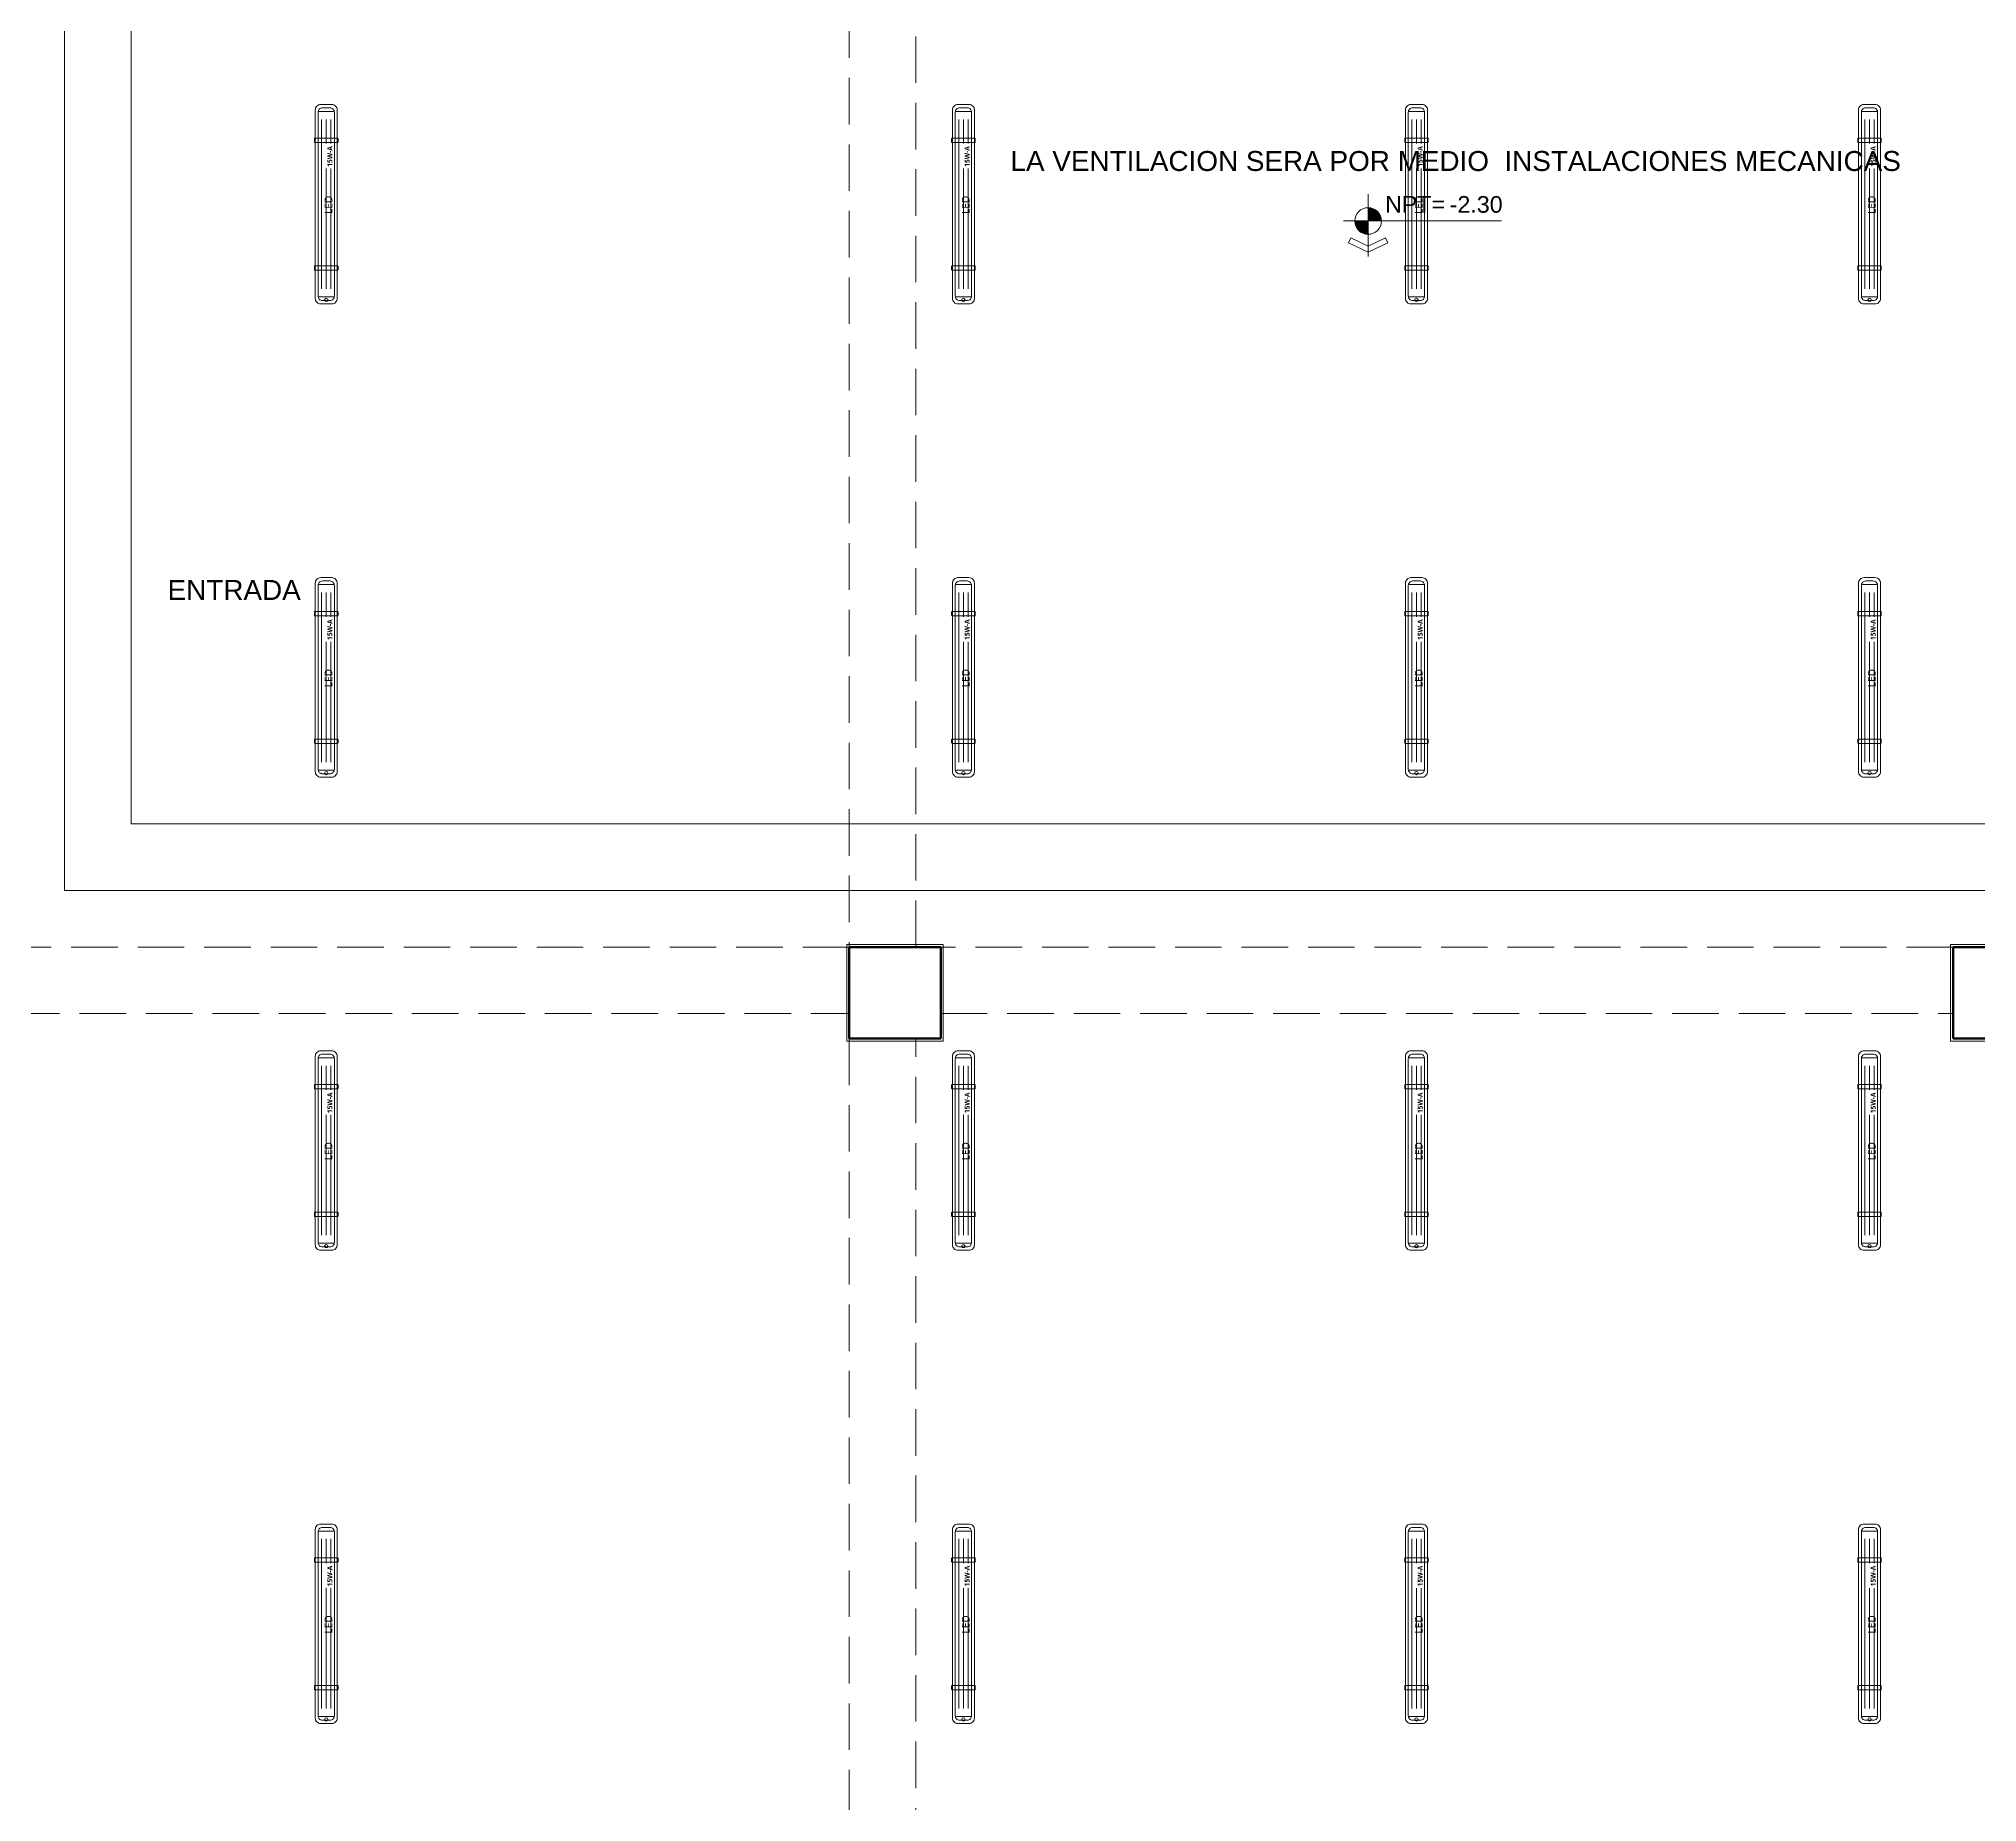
# Model space of a CAD drawing. Header units: metres. Extents: x -4 to 54.5, y -3.3 to 43.7.
# Drawn here: x 20.65 to 32.3, y 11.73 to 22.34 of the extents above; entities that cross this region are included whole.
import ezdxf

# ---------------------------------------------------------------- set-up
doc = ezdxf.new("R2010")
doc.units = ezdxf.units.M
doc.linetypes.add('Derribado', pattern=[0.4, 0.28, -0.12])
doc.layers.get('0').update_dxf_attribs({"color": 8})
for name, color, linetype, lineweight in [('A-DETL', 8, 'Continuous', 9), ('A-FLOR', 8, 'Continuous', 18), ('G-ANNO-DIMS', 8, 'Continuous', 9), ('G-ANNO-TEXT', 8, 'Continuous', 9), ('S-COLS', 8, 'Continuous', 9)]:
    doc.layers.add(name, color=color, linetype=linetype, lineweight=lineweight)
doc.layers.add('IE-LUM-L-01-15', color=5, linetype='Continuous', lineweight=18, true_color=0x126b94)
doc.styles.add('Arial', font='arial.ttf', dxfattribs={"height": 0.12})
doc.styles.add('Arial_5', font='arial.ttf', dxfattribs={"height": 0.1})
doc.styles.add('EI_LUM_BOLD', font='OpenSans-Semibold.ttf')
doc.styles.add('EI_LUM_REGULAR', font='OpenSans-Regular.ttf')

# ---------------------------------------------------------------- blocks, each defined once
blk = doc.blocks.new('Cotas de elevación - CotaEleVacíoNNpt-3697023-NIV_A_S01_SÓTANO 1')
at = {"layer": 'G-ANNO-DIMS'}
h = blk.add_hatch(color=256, dxfattribs=at)
edge = h.paths.add_edge_path()
edge.add_arc((0, 0.00214), 0.0008, 0, 90, ccw=False)
edge.add_line((0.0008, 0.00214), (0, 0.00214))
edge.add_line((0, 0.00214), (0, 0.00294))
h = blk.add_hatch(color=256, dxfattribs=at)
edge = h.paths.add_edge_path()
edge.add_arc((0, 0.00214), 0.0008, 0, 90, ccw=False)
edge.add_line((0.0008, 0.00214), (0, 0.00214))
edge.add_line((0, 0.00214), (0, 0.00294))
h = blk.add_hatch(color=256, dxfattribs=at)
edge = h.paths.add_edge_path()
edge.add_line((-0.0008, 0.00214), (0, 0.00214))
edge.add_line((0, 0.00214), (0, 0.00134))
edge.add_arc((0, 0.00214), 0.0008, 180, 270, ccw=False)
for p, q in [((0, 0.00214), (0, 0.00375)), ((0, 0.00294), (0, 0.00214)), ((0, 0.00214), (0, 0.00294)), ((0, 0.00214), (0, 0.00294)), ((0, 0.00294), (0, 0.00214)), ((0, 0.00214), (-0.00148, 0.00214)), ((-0.0008, 0.00214), (0, 0.00214)), ((0, 0.00214), (-0.0008, 0.00214)), ((-0.0008, 0.00214), (0, 0.00214)), ((0, 0.00214), (0.0008, 0.00214)), ((0, 0.00134), (0, 0.00214)), ((0, 0.00214), (0.0008, 0.00214)), ((0, 0.00214), (0.00803, 0.00214)), ((0, 0.00214), (0, 0)), ((-0.00118, 0.00082), (-0.00104, 0.00112)), ((0, 0.00027), (-0.00118, 0.00082)), ((0, 0.00063), (-0.00104, 0.00112)), ((0, 0.00063), (0.00104, 0.00112)), ((0, 0.00027), (0.00118, 0.00082)), ((0.00118, 0.00082), (0.00104, 0.00112))]:
    blk.add_line(p, q, dxfattribs=at)
for start, end in [(360, 180), (90, 180), (90, 180), (360, 90), (360, 90), (180, 360), (180, 270)]:
    blk.add_arc((0, 0.00214), 0.0008, start, end, dxfattribs=at)
blk = doc.blocks.new('EST-ColumnaRectangularConcretoEst - C155x55cm-V6-NIV_A_S01_SÓTANO 1')
at = {"layer": 'S-COLS', "lineweight": 50}
for p, q in [((0.275, 0.275), (-0.275, 0.275)), ((-0.275, 0.275), (-0.275, -0.275)), ((0.275, -0.275), (0.275, 0.275)), ((-0.275, -0.275), (0.275, -0.275))]:
    blk.add_line(p, q, dxfattribs=at)
blk = doc.blocks.new('EST-ColumnaRectangularConcretoEst - C155x55cm-V11-NIV_A_S01_SÓTANO 1')
at = {"layer": 'S-COLS', "lineweight": 50}
for p, q in [((0.275, 0.275), (-0.275, 0.275)), ((-0.275, 0.275), (-0.275, -0.275)), ((0.275, -0.275), (0.275, 0.275)), ((-0.275, -0.275), (0.275, -0.275))]:
    blk.add_line(p, q, dxfattribs=at)
blk = doc.blocks.new('EI_LUM_L_01_15')
at = {"color": 0, "lineweight": 9}
for p, q in [((-5.58, 0.5), (-5.58, -0.5)), ((-5.1, 0.28), (5.1, 0.28)), ((-5.1, 0), (2.14, 0)), ((3.65, 0), (5.1, 0)), ((5.58, 0.5), (5.58, -0.5)), ((-5.1, -0.28), (2.14, -0.28)), ((3.65, -0.28), (5.1, -0.28))]:
    blk.add_line(p, q, dxfattribs=at)
at = {"color": 0, "lineweight": 13}
blk.add_lwpolyline([(-5.67, -0.66), (5.67, -0.66, 0.414214), (6, -0.33), (6, 0.33, 0.414214), (5.67, 0.66), (-5.67, 0.66, 0.414214), (-6, 0.33), (-6, -0.33, 0.414214)], format="xyb", close=True, dxfattribs=at)
at = {"color": 0, "lineweight": 9}
for points in [[(-5.53, -0.49), (5.53, -0.49, 0.414214), (5.8, -0.23), (5.8, 0.23, 0.414214), (5.53, 0.49), (-5.53, 0.49, 0.414214), (-5.8, 0.23), (-5.8, -0.23, 0.414214)], [(-3.93, -0.71), (-3.75, -0.71, 0.414214), (-3.71, -0.67), (-3.71, 0.67, 0.414214), (-3.75, 0.71), (-3.93, 0.71, 0.414214), (-3.97, 0.67), (-3.97, -0.67, 0.414214)], [(3.75, -0.71), (3.93, -0.71, 0.414214), (3.97, -0.67), (3.97, 0.67, 0.414214), (3.93, 0.71), (3.75, 0.71, 0.414214), (3.71, 0.67), (3.71, -0.67, 0.414214)]]:
    blk.add_lwpolyline(points, format="xyb", close=True, dxfattribs=at)
blk.add_circle((-5.76, 0), 0.099, dxfattribs=at)
for s, height, style, p in [('LED', 0.465, 'EI_LUM_REGULAR', (-0.59, -0.37)), ('15W-A', 0.299, 'EI_LUM_BOLD', (2.25, -0.37))]:
    blk.add_text(s, height=height, dxfattribs=dict(at, style=style)).set_placement(p)
at = {"style": 'EI_LUM_REGULAR', "flags": 1}
for tag in ['ALTURA_M', 'AMBIENTE', 'TIPO', 'ID', 'IP', 'GIRO_REFERENCIA', 'DESCRIPCION', 'POTENCIA_W', 'FLUJO_NOMINAL_LM', 'FLUJO_CALCULO_LM', 'MONTAJE', 'PAGINA_PDF', 'NUMERO_LOCAL', 'ESTADO', 'NPT_M', 'FUENTE_XY']:
    blk.add_attdef(tag, (0, 0), '', height=2.5, dxfattribs=at)

msp = doc.modelspace()

# ---------------------------------------------------------------- linework, layer by layer
at = {"layer": 'A-DETL', "linetype": 'Derribado', "lineweight": 18}
for p, q in [((25.52, 24.105), (25.52, 16.875)), ((25.92, 16.875), (25.92, 24.105)), ((25.52, 16.875), (20.49, 16.875)), ((25.52, 16.475), (25.52, 16.875)), ((25.52, 16.875), (25.92, 16.875)), ((32.16, 16.875), (26.07, 16.875)), ((26.07, 16.875), (26.07, 16.475)), ((32.16, 16.475), (32.16, 16.875)), ((20.49, 16.475), (25.52, 16.475)), ((26.07, 16.475), (32.16, 16.475)), ((25.92, 16.325), (25.52, 16.325)), ((25.52, 16.325), (25.52, 11.415)), ((25.92, 11.415), (25.92, 16.325))]:
    msp.add_line(p, q, dxfattribs=at)
at = {"layer": 'A-FLOR', "lineweight": 9}
for p, q in [((20.8, 17.216), (20.8, 24.26)), ((21.2, 23.86), (21.2, 17.616)), ((21.2, 17.616), (43.61, 17.616)), ((44.01, 17.216), (20.8, 17.216)), ((25.505, 16.31), (25.505, 16.89)), ((25.505, 16.89), (26.085, 16.89)), ((26.085, 16.89), (26.085, 16.31)), ((32.145, 16.31), (32.145, 16.89)), ((32.145, 16.89), (32.725, 16.89)), ((26.085, 16.31), (25.505, 16.31)), ((32.725, 16.31), (32.145, 16.31))]:
    msp.add_line(p, q, dxfattribs=at)

# ---------------------------------------------------------------- block references
at = {"layer": 'G-ANNO-DIMS', "xscale": 99.99999999999991, "yscale": 99.99999999999991, "zscale": 99.99999999999991}
msp.add_blockref('Cotas de elevación - CotaEleVacíoNNpt-3697023-NIV_A_S01_SÓTANO 1', (28.641, 21.03), dxfattribs=at)
at = {"layer": 'IE-LUM-L-01-15', "xscale": 0.1, "yscale": 0.1, "zscale": 0.1, "rotation": 90}
for p in [(22.374, 21.345), (26.207, 21.345), (31.657, 21.345), (22.374, 18.498), (26.207, 18.498), (28.932, 18.498), (31.657, 18.498), (22.374, 15.651), (26.207, 15.651), (28.932, 15.651), (31.657, 15.651), (22.374, 12.804), (26.207, 12.804), (28.932, 12.804), (31.657, 12.804)]:
    msp.add_blockref('EI_LUM_L_01_15', p, dxfattribs=at)
at = {"layer": 'S-COLS', "lineweight": 5}
for name, p in [('EST-ColumnaRectangularConcretoEst - C155x55cm-V11-NIV_A_S01_SÓTANO 1', (25.795, 16.6)), ('EST-ColumnaRectangularConcretoEst - C155x55cm-V6-NIV_A_S01_SÓTANO 1', (32.435, 16.6))]:
    msp.add_blockref(name, p, dxfattribs=at)

# ---------------------------------------------------------------- texts
at = {"layer": 'G-ANNO-TEXT', "char_height": 0.12, "attachment_point": 1, "style": 'Arial'}
for s, insert, width in [('LA VENTILACION SERA POR MEDIO  INSTALACIONES MECANICAS', (26.49, 21.665), 6.95865), ('ENTRADA', (21.42, 19.084), 1.03418)]:
    msp.add_mtext(s, dxfattribs=dict(at, insert=insert, width=width))

# ---------------------------------------------------------------- next in the draw order: texts
at = {"layer": 'G-ANNO-DIMS', "insert": (28.743, 21.395), "char_height": 0.1, "width": 0.41688, "attachment_point": 1, "style": 'Arial_5', "bg_fill": 3, "box_fill_scale": 1.25, "bg_fill_color": 9, "bg_fill_true_color": 13158600, "bg_fill_transparency": 0}
msp.add_mtext('NPT=', dxfattribs=at)

# ---------------------------------------------------------------- next in the draw order: block references
at = {"layer": 'IE-LUM-L-01-15', "xscale": 0.1, "yscale": 0.1, "zscale": 0.1, "rotation": 90}
msp.add_blockref('EI_LUM_L_01_15', (28.932, 21.345), dxfattribs=at)

# ---------------------------------------------------------------- next in the draw order: texts
at = {"layer": 'G-ANNO-DIMS', "insert": (29.132, 21.394), "char_height": 0.1, "width": 0.38076, "attachment_point": 1, "line_spacing_factor": 0.941778, "style": 'Arial_5', "bg_fill": 3, "box_fill_scale": 1.25, "bg_fill_color": 9, "bg_fill_true_color": 13158600, "bg_fill_transparency": 0}
msp.add_mtext('-2.30', dxfattribs=at)

doc.saveas('drawing.dxf')
